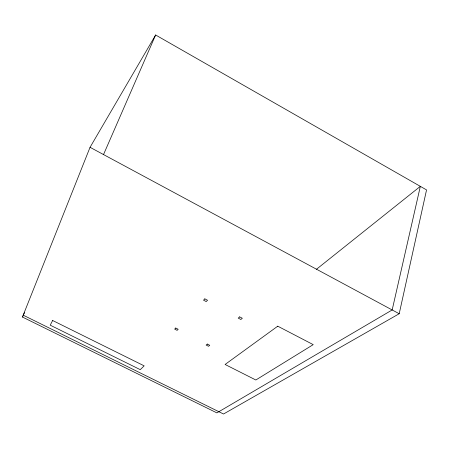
<?xml version="1.0" encoding="UTF-8"?>
<svg xmlns="http://www.w3.org/2000/svg" width="449" height="449" viewBox="0 0 449 449"><rect width="100%" height="100%" fill="white"/><g stroke="black" fill="none" stroke-linecap="round" stroke-linejoin="round"><path stroke-width="0.67" d="M24.555 312.723L23.202 315.164L223.535 414.012L399.206 313.739L426.55 189.91L155.629 34.988L90.053 147.311L22.45 317.045L216.861 412.878L392.173 309.956L420.337 186.357L316.483 269.26M103.506 154.596L155.629 34.988M22.45 317.045L23.129 315.827M90.053 147.311L399.206 313.739M52.634 320.496L50.226 325.171L140.256 369.662L144.168 365.851L52.634 320.496M175.733 328.039L174.667 329.111L177.102 330.346L178.18 329.28L175.733 328.039M204.845 298.86L203.526 300.179L206.214 301.571L207.545 300.258L204.845 298.86M207.32 344.074L206.13 345.068L208.532 346.286L209.728 345.298L207.32 344.074M239.671 316.887L238.206 318.122L240.849 319.486L242.325 318.262L239.671 316.887M277.757 326.187L225.089 364.47L255.84 380L313.222 344.636L277.757 326.187"/></g></svg>
